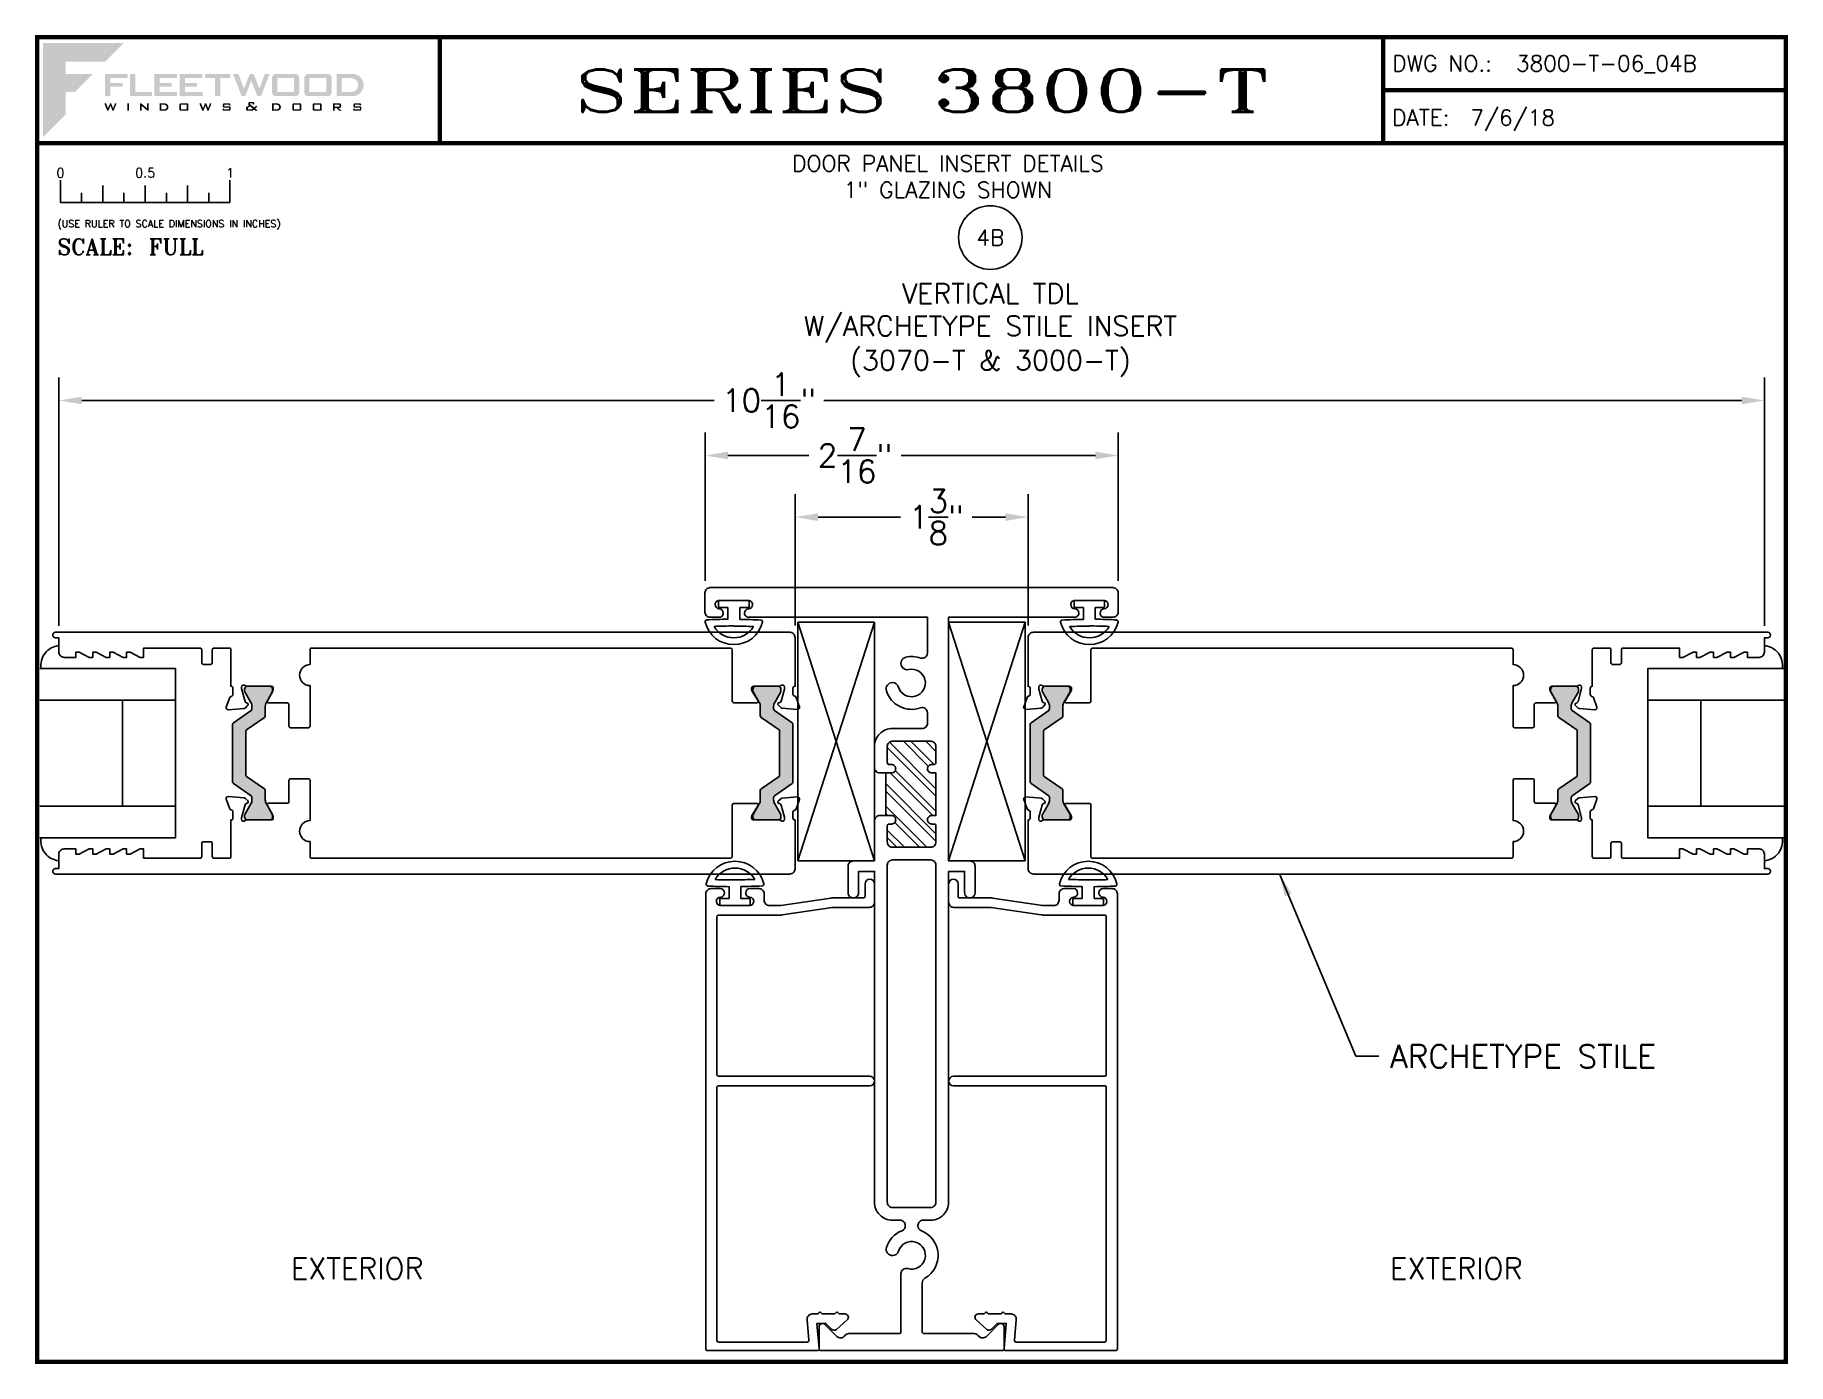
# Paper-space layout 'DETAIL 4B' of a CAD drawing. Extents: x 0.1 to 10.5, y 0.1 to 7.9.
# The model-space entities are those that its viewports show. They can reach past a viewport. Long polylines and large blocks are cut down to what shows.
import ezdxf
from ezdxf.enums import TextEntityAlignment as Align

# ---------------------------------------------------------------- set-up
doc = ezdxf.new("R2010")
doc.units = 0
doc.header["$MEASUREMENT"] = 0
doc.layers.get('0').update_dxf_attribs({"linetype": 'CONTINUOUS'})
doc.layers.get('Defpoints').update_dxf_attribs({"linetype": 'CONTINUOUS'})
for name, color, linetype in [('Ballons', 7, 'CONTINUOUS'), ('DIM', 7, 'CONTINUOUS'), ('FRAME', 1, 'CONTINUOUS'), ('GEOMETRY', 1, 'CONTINUOUS'), ('GLASS', 7, 'CONTINUOUS'), ('I-STRUT', 7, 'CONTINUOUS'), ('TEXT', 7, 'CONTINUOUS'), ('VENT', 5, 'CONTINUOUS')]:
    doc.layers.add(name, color=color, linetype=linetype)
doc.layers.add('VP', color=40, linetype='CONTINUOUS', plot=False)
doc.layers.get('VP').off()
doc.styles.add('ROMANS', font='romans')
doc.styles.add('ROMANT', font='romant')
doc.styles.add('SIMPLEX-094', font='simplex.shx', dxfattribs={"height": 0.094})
doc.styles.get("Standard").update_dxf_attribs({"font": 'simplex.shx'})
doc.dimstyles.new('FULL SCALE', dxfattribs={"dimscale": 0.75, "dimtxt": 0.18, "dimasz": 0.18, "dimexe": 0.18, "dimexo": 0.09375, "dimgap": 0.09375, "dimtad": 0, "dimtih": 1, "dimtoh": 1, "dimdec": 4, "dimzin": 0, "dimdsep": 46, "dimlunit": 4, "dimtxsty": 'Standard', "dimcen": 0.09, "dimadec": 0, "dimazin": 0, "dimtfac": 1, "dimtdec": 4, "dimtofl": 0, "dimtmove": 0, "dimatfit": 3, "dimfxl": 0, "dimtolj": 1, "dimtzin": 0, "dimarcsym": 0})

# ---------------------------------------------------------------- blocks, each defined once
blk = doc.blocks.new('sectball')
blk.add_circle((0, 0), 0.125)
blk.add_attdef('NO', text='', height=0.062).set_placement((0, 0), align=Align.MIDDLE_CENTER)
for tag, p in [('LINE1', (0, -0.2588)), ('LINE2', (0, -0.3864)), ('LINE3', (0, -0.5214))]:
    blk.add_attdef(tag, text='', height=0.078).set_placement(p, align=Align.CENTER)
blk = doc.blocks.new('*D58')
at = {"layer": 'Defpoints', "color": 0}
for p in [(4.627, 5.076), (4.627, 4.366), (6.002, 4.366)]:
    blk.add_point(p, dxfattribs=at)
at = {"layer": 'DIM', "color": 0, "lineweight": -2}
for p, q in [((4.627, 4.436), (4.627, 5.211)), ((6.002, 4.436), (6.002, 5.211)), ((4.762, 5.076), (5.248, 5.076)), ((5.867, 5.076), (5.672, 5.076))]:
    blk.add_line(p, q, dxfattribs=at)
at = {"layer": 'DIM', "color": 0}
for points in [[(4.762, 5.098), (4.762, 5.053), (4.627, 5.076)], [(5.867, 5.098), (5.867, 5.053), (6.002, 5.076)]]:
    blk.add_solid(points, dxfattribs=at)
at = {"layer": 'DIM', "color": 0, "insert": (5.46, 5.076), "char_height": 0.135, "attachment_point": 5}
blk.add_mtext('\\A1;1{\\H1.000000x;\\S3/8;}"', dxfattribs=at)
blk = doc.blocks.new('*D59')
at = {"layer": 'Defpoints', "color": 0}
for p in [(4.096, 5.439), (4.096, 4.628), (6.533, 4.628)]:
    blk.add_point(p, dxfattribs=at)
at = {"layer": 'DIM', "color": 0, "lineweight": -2}
for p, q in [((4.096, 4.699), (4.096, 5.574)), ((6.533, 4.699), (6.533, 5.574)), ((4.231, 5.439), (4.707, 5.439)), ((6.398, 5.439), (5.252, 5.439))]:
    blk.add_line(p, q, dxfattribs=at)
at = {"layer": 'DIM', "color": 0}
for points in [[(4.231, 5.462), (4.231, 5.417), (4.096, 5.439)], [(6.398, 5.462), (6.398, 5.417), (6.533, 5.439)]]:
    blk.add_solid(points, dxfattribs=at)
at = {"layer": 'DIM', "color": 0, "insert": (4.98, 5.439), "char_height": 0.135, "attachment_point": 5}
blk.add_mtext('\\A1;2{\\H1.000000x;\\S7/16;}"', dxfattribs=at)
blk = doc.blocks.new('*D60')
at = {"layer": 'Defpoints', "color": 0}
for p in [(0.285, 5.764), (0.285, 4.365), (10.344, 4.365)]:
    blk.add_point(p, dxfattribs=at)
at = {"layer": 'DIM', "color": 0, "lineweight": -2}
for p, q in [((0.285, 4.435), (0.285, 5.899)), ((10.344, 4.435), (10.344, 5.899)), ((0.42, 5.764), (4.149, 5.764)), ((10.209, 5.764), (4.797, 5.764))]:
    blk.add_line(p, q, dxfattribs=at)
at = {"layer": 'DIM', "color": 0}
for points in [[(0.42, 5.786), (0.42, 5.741), (0.285, 5.764)], [(10.209, 5.786), (10.209, 5.741), (10.344, 5.764)]]:
    blk.add_solid(points, dxfattribs=at)
at = {"layer": 'DIM', "color": 0, "insert": (4.473, 5.764), "char_height": 0.135, "attachment_point": 5}
blk.add_mtext('\\A1;10{\\H1.000000x;\\S1/16;}"', dxfattribs=at)
blk = doc.blocks.new('Fleetwood_Logo_6-10-15')
h = blk.add_hatch(color=154)
h.dxf.hatch_style = 1
h.paths.add_polyline_path([(0.2526, -0.0017), (0.0019, -0.0017), (0.0019, -0.2942), (0.0725, -0.2236), (0.0725, -0.1535), (0.1007, -0.1535), (0.1567, -0.0976), (0.0725, -0.0976), (0.0725, -0.0596), (0.1946, -0.0596)])
h = blk.add_hatch(color=251)
h.dxf.hatch_style = 1
h.paths.add_polyline_path([(0.2487, -0.1256), (0.2112, -0.1256), (0.2112, -0.1102), (0.2647, -0.1102), (0.2647, -0.0976), (0.1946, -0.0976), (0.1946, -0.1667), (0.2112, -0.1667), (0.2112, -0.1377), (0.2487, -0.1377)])
h = blk.add_hatch(color=251)
h.dxf.hatch_style = 1
h.paths.add_polyline_path([(0.2886, -0.0976), (0.272, -0.0976), (0.272, -0.1667), (0.3401, -0.1667), (0.3401, -0.1535), (0.2886, -0.1535)])
h = blk.add_hatch(color=251)
h.dxf.hatch_style = 1
h.paths.add_polyline_path([(0.4175, -0.0976), (0.3474, -0.0976), (0.3474, -0.1667), (0.4185, -0.1667), (0.4185, -0.1534), (0.364, -0.1534), (0.364, -0.1377), (0.4015, -0.1377), (0.4015, -0.1256), (0.364, -0.1256), (0.364, -0.1102), (0.4175, -0.1102)])
h = blk.add_hatch(color=251)
h.dxf.hatch_style = 1
h.paths.add_polyline_path([(0.4965, -0.0976), (0.4264, -0.0976), (0.4264, -0.1667), (0.4975, -0.1667), (0.4975, -0.1534), (0.443, -0.1534), (0.443, -0.1377), (0.4804, -0.1377), (0.4804, -0.1256), (0.443, -0.1256), (0.443, -0.1102), (0.4965, -0.1102)])
h = blk.add_hatch(color=251)
h.dxf.hatch_style = 1
h.paths.add_polyline_path([(0.5842, -0.0976), (0.5054, -0.0976), (0.5054, -0.1102), (0.5365, -0.1102), (0.5365, -0.1667), (0.5531, -0.1667), (0.5531, -0.1102), (0.5842, -0.1102)])
h = blk.add_hatch(color=251)
h.dxf.hatch_style = 1
h.paths.add_polyline_path([(0.6089, -0.0976), (0.5921, -0.0976), (0.6188, -0.1667), (0.63, -0.1667), (0.6489, -0.1192), (0.6679, -0.1667), (0.6789, -0.1667), (0.7056, -0.0976), (0.6908, -0.0976), (0.6742, -0.1433), (0.6558, -0.0976), (0.6446, -0.0976), (0.6261, -0.1433)])
h = blk.add_hatch(color=251)
h.dxf.hatch_style = 1
h.paths.add_polyline_path([(0.7853, -0.0976), (0.726, -0.0976, 0.414214), (0.7133, -0.1102), (0.7133, -0.154, 0.414214), (0.726, -0.1667), (0.7853, -0.1667, 0.414214), (0.798, -0.154), (0.798, -0.1102, 0.414214)])
h.paths.add_polyline_path([(0.7819, -0.1102), (0.7819, -0.154), (0.7294, -0.154), (0.7294, -0.1102)], flags=16)
h = blk.add_hatch(color=251)
h.dxf.hatch_style = 1
h.paths.add_polyline_path([(0.8856, -0.0976), (0.8262, -0.0976, 0.414214), (0.8136, -0.1102), (0.8136, -0.154, 0.414214), (0.8262, -0.1667), (0.8856, -0.1667, 0.414214), (0.8982, -0.154), (0.8982, -0.1102, 0.414214)])
h.paths.add_polyline_path([(0.8822, -0.1102), (0.8822, -0.154), (0.8296, -0.154), (0.8296, -0.1102)], flags=16)
h = blk.add_hatch(color=251)
h.dxf.hatch_style = 1
h.paths.add_polyline_path([(0.9632, -0.0976), (0.914, -0.0976), (0.914, -0.1667), (0.9632, -0.1667, 1)])
h.paths.add_polyline_path([(0.9301, -0.1102), (0.9593, -0.1102, -1), (0.9593, -0.154), (0.9301, -0.154)], flags=16)
h = blk.add_hatch(color=7)
h.dxf.hatch_style = 1
h.paths.add_polyline_path([(0.2301, -0.1891), (0.2251, -0.1891), (0.2196, -0.2043), (0.2134, -0.1891), (0.2097, -0.1891), (0.2035, -0.2043), (0.1978, -0.1891), (0.1922, -0.1891), (0.2011, -0.2121), (0.2048, -0.2121), (0.2112, -0.1963), (0.2175, -0.2121), (0.2212, -0.2121)])
h = blk.add_hatch(color=7)
h.dxf.hatch_style = 1
h.paths.add_polyline_path([(0.2691, -0.1891), (0.2637, -0.1891), (0.2637, -0.2118), (0.2637, -0.2121), (0.2691, -0.2121)])
h = blk.add_hatch(color=7)
h.dxf.hatch_style = 1
h.paths.add_polyline_path([(0.3077, -0.1964), (0.3259, -0.2121), (0.3298, -0.2121), (0.3298, -0.1891), (0.325, -0.1891), (0.325, -0.2047), (0.3067, -0.1891), (0.3029, -0.1891), (0.3029, -0.2121), (0.3077, -0.2121)])
h = blk.add_hatch(color=7)
h.dxf.hatch_style = 1
h.paths.add_polyline_path([(0.3801, -0.1891), (0.3637, -0.1891), (0.3637, -0.2121), (0.3801, -0.2121, 1)])
h.paths.add_polyline_path([(0.3691, -0.2079), (0.3691, -0.1933), (0.3788, -0.1933, -1), (0.3788, -0.2079)], flags=16)
h = blk.add_hatch(color=7)
h.dxf.hatch_style = 1
h.paths.add_polyline_path([(0.4537, -0.2079), (0.4537, -0.1933, 0.414214), (0.4495, -0.1891), (0.4297, -0.1891, 0.414214), (0.4255, -0.1933), (0.4255, -0.2079, 0.414214), (0.4297, -0.2121), (0.4495, -0.2121, 0.414214)])
h.paths.add_polyline_path([(0.4308, -0.2079), (0.4308, -0.1933), (0.4484, -0.1933), (0.4484, -0.2079)], flags=16)
h = blk.add_hatch(color=7)
h.dxf.hatch_style = 1
h.paths.add_polyline_path([(0.5253, -0.1891), (0.5203, -0.1891), (0.5148, -0.2043), (0.5087, -0.1891), (0.5049, -0.1891), (0.4988, -0.2043), (0.493, -0.1891), (0.4874, -0.1891), (0.4963, -0.2121), (0.5001, -0.2121), (0.5064, -0.1963), (0.5127, -0.2121), (0.5164, -0.2121)])
h = blk.add_hatch(color=7)
h.dxf.hatch_style = 1
h.paths.add_polyline_path([(0.5801, -0.1891), (0.5643, -0.1891, 0.414214), (0.56, -0.1933), (0.56, -0.1981, 0.414214), (0.5643, -0.2024), (0.58, -0.2024), (0.58, -0.2078), (0.5637, -0.2078), (0.5637, -0.2052), (0.5591, -0.2062), (0.5591, -0.2078, 0.414214), (0.5634, -0.2121), (0.5805, -0.2121, 0.414214), (0.5848, -0.2078), (0.5848, -0.2024, 0.414214), (0.5805, -0.1982), (0.5648, -0.1982), (0.5648, -0.193), (0.5798, -0.193), (0.5798, -0.1958), (0.5843, -0.1948), (0.5843, -0.1933, 0.414214)])
h = blk.add_hatch(color=7)
h.dxf.hatch_style = 1
h.paths.add_polyline_path([(0.645, -0.1913, -0.222262), (0.6447, -0.1906), (0.6447, -0.1892), (0.6535, -0.1892), (0.6535, -0.193), (0.6587, -0.1918), (0.6587, -0.189, 0.414214), (0.6544, -0.1847), (0.6437, -0.1847, 0.414214), (0.6394, -0.189), (0.6394, -0.1922, 0.222262), (0.6407, -0.1948), (0.6415, -0.1955), (0.6345, -0.1998, 0.260684), (0.6329, -0.2027), (0.6329, -0.2078, 0.414214), (0.6372, -0.2121), (0.6514, -0.2121, 0.17577), (0.6536, -0.2113), (0.657, -0.2085), (0.6614, -0.2121), (0.6699, -0.2121), (0.6613, -0.2049), (0.6676, -0.1997), (0.6637, -0.1964), (0.6574, -0.2017)])
h.paths.add_polyline_path([(0.6532, -0.2052), (0.6509, -0.2072, -0.17577), (0.6502, -0.2074), (0.6382, -0.2074), (0.6382, -0.2033, -0.260684), (0.6387, -0.2025), (0.6451, -0.1985)], flags=16)
h = blk.add_hatch(color=7)
h.dxf.hatch_style = 1
h.paths.add_polyline_path([(0.7294, -0.1891), (0.713, -0.1891), (0.713, -0.2121), (0.7294, -0.2121, 1)])
h.paths.add_polyline_path([(0.7184, -0.2079), (0.7184, -0.1933), (0.7281, -0.1933, -1), (0.7281, -0.2079)], flags=16)
h = blk.add_hatch(color=7)
h.dxf.hatch_style = 1
h.paths.add_polyline_path([(0.8045, -0.2079), (0.8045, -0.1933, 0.414214), (0.8003, -0.1891), (0.7805, -0.1891, 0.414214), (0.7763, -0.1933), (0.7763, -0.2079, 0.414214), (0.7805, -0.2121), (0.8003, -0.2121, 0.414214)])
h.paths.add_polyline_path([(0.7816, -0.2079), (0.7816, -0.1933), (0.7992, -0.1933), (0.7992, -0.2079)], flags=16)
h = blk.add_hatch(color=7)
h.dxf.hatch_style = 1
h.paths.add_polyline_path([(0.8678, -0.2079), (0.8678, -0.1933, 0.414214), (0.8636, -0.1891), (0.8438, -0.1891, 0.414214), (0.8396, -0.1933), (0.8396, -0.2079, 0.414214), (0.8438, -0.2121), (0.8636, -0.2121, 0.414214)])
h.paths.add_polyline_path([(0.8449, -0.2079), (0.8449, -0.1933), (0.8624, -0.1933), (0.8624, -0.2079)], flags=16)
h = blk.add_hatch(color=7)
h.dxf.hatch_style = 1
h.paths.add_polyline_path([(0.9277, -0.1993), (0.9277, -0.1933, 0.414214), (0.9235, -0.1891), (0.9028, -0.1891), (0.9028, -0.2121), (0.9082, -0.2121), (0.9082, -0.2035), (0.9131, -0.2035), (0.9224, -0.2121), (0.9303, -0.2121), (0.9197, -0.2035), (0.9235, -0.2035, 0.414214)])
h.paths.add_polyline_path([(0.9082, -0.1993), (0.9082, -0.1933), (0.9214, -0.1933, -0.414214), (0.9224, -0.1943), (0.9224, -0.1983, -0.414214), (0.9214, -0.1993)], flags=16)
h = blk.add_hatch(color=7)
h.dxf.hatch_style = 1
h.paths.add_polyline_path([(0.9867, -0.1982), (0.971, -0.1982), (0.971, -0.193), (0.9859, -0.193), (0.9859, -0.1958), (0.9905, -0.1948), (0.9905, -0.1933, 0.414214), (0.9863, -0.1891), (0.9705, -0.1891, 0.414214), (0.9662, -0.1933), (0.9662, -0.1981, 0.414214), (0.9705, -0.2024), (0.9862, -0.2024), (0.9862, -0.2078), (0.9699, -0.2078), (0.9699, -0.2052), (0.9653, -0.2062), (0.9653, -0.2078, 0.414214), (0.9696, -0.2121), (0.9867, -0.2121, 0.414214), (0.991, -0.2078), (0.991, -0.2024, 0.414214)])
blk = doc.blocks.new('A-SIZE_L')
for p, q in [((8.095, 7.907), (8.095, 7.282)), ((8.095, 7.594), (10.47, 7.594)), ((0.157, 7.282), (10.47, 7.282))]:
    blk.add_line(p, q)
at = {"const_width": 0.025}
for points in [[(0.157, 7.907), (10.47, 7.907), (10.47, 0.093), (0.157, 0.093), (0.157, 7.907)], [(2.532, 7.907), (2.532, 7.282)], [(8.095, 7.907), (8.095, 7.282)], [(8.095, 7.594), (10.47, 7.594)], [(0.157, 7.282), (10.47, 7.282)]]:
    blk.add_lwpolyline(points, dxfattribs=at)
at = {"xscale": 1.898091133004928, "yscale": 1.898091133004928, "zscale": 1.898091133004928}
blk.add_blockref('Fleetwood_Logo_6-10-15', (0.188, 7.875), dxfattribs=at)
for s, style, p in [('DWG NO.:', 'SIMPLEX-094', (8.149, 7.705)), ('DATE:', 'SIMPLEX-094', (8.148, 7.385)), ('SCALE:', 'ROMANT', (0.276, 6.623))]:
    blk.add_text(s, height=0.094, dxfattribs=dict(style=style)).set_placement(p)
for tag, p, style in [('DWG_NO', (8.878, 7.705), 'SIMPLEX-094'), ('DATE', (8.609, 7.385), 'SIMPLEX-094'), ('SCALE', (0.814, 6.623), 'ROMANT')]:
    blk.add_attdef(tag, p, '', height=0.094, dxfattribs=dict(style=style))
for tag, height, style, width, p, p2 in [('DWG_NO', 0.094, 'SIMPLEX-094', 2.60233, (8.876, 7.704), (10.367, 7.704)), ('PRODUCT', 0.25, 'ROMANT', 2.260212, (3.282, 7.465), (7.345, 7.465))]:
    blk.add_attdef(tag, text='', height=height, dxfattribs=dict(style=style, width=width)).set_placement(p, p2, align=Align.FIT)
blk = doc.blocks.new('Full')
for p, q in [((0.137, -0.219), (0.137, -0.35)), ((0.262, -0.294), (0.262, -0.35)), ((0.387, -0.249), (0.387, -0.35)), ((0.512, -0.294), (0.512, -0.35)), ((0.637, -0.249), (0.637, -0.35)), ((0.762, -0.294), (0.762, -0.35)), ((0.887, -0.249), (0.887, -0.35)), ((1.012, -0.294), (1.012, -0.35)), ((1.137, -0.219), (1.137, -0.35)), ((0.137, -0.35), (1.137, -0.35))]:
    blk.add_line(p, q)
for s, p in [('0', (0.137, -0.219)), ('0.5', (0.637, -0.219)), ('1', (1.137, -0.219))]:
    blk.add_text(s, height=0.055).set_placement(p, align=Align.BOTTOM_CENTER)
at = {"style": 'ROMANS'}
blk.add_text('(USE RULER TO SCALE DIMENSIONS IN INCHES)', height=0.04115, dxfattribs=at).set_placement((0.12, -0.495))
blk = doc.blocks.new('25031')
at = {"layer": 'GEOMETRY', "color": 5}
for p, q in [((-0.035, 0.112), (-0.035, 0.042)), ((0.035, 0.042), (0.035, 0.112)), ((-0.035, 0.042), (-0.09, 0.042)), ((-0.09, 0.042), (-0.09, 0)), ((-0.09, 0), (0.09, 0)), ((0.09, 0.042), (0.035, 0.042)), ((0.09, 0), (0.09, 0.042))]:
    blk.add_line(p, q, dxfattribs=at)
for centre, radius, start, end in [((0, 0.086), 0.175, 14.1622, 165.8685), ((0, 0.086), 0.135, 30.4808, 149.5259), ((-0.16, 0.126), 0.01, 165.8685, 267.1063), ((0, 3.29), 3.179, 267.1063, 269.3654), ((0, 3.29), 3.139, 267.8759, 269.9963), ((0.005, 3.056), 2.904, 269.9005, 272.1922), ((0.005, 3.056), 2.944, 270.5829, 273.0223), ((0.16, 0.126), 0.01, 273.0223, 14.1622)]:
    blk.add_arc(centre, radius, start, end, dxfattribs=at)
blk = doc.blocks.new('3776-Archetype_Lock_Stile')
at = {"layer": 'I-STRUT'}
h = blk.add_hatch(color=256, dxfattribs=at)
h.dxf.hatch_style = 1
h.paths.add_polyline_path([(0.079, 0.131, -0.244698), (0.082, 0.137), (0.188, 0.211, 0.244698), (0.193, 0.221), (0.193, 0.276, -0.131652), (0.199, 0.299), (0.235, 0.362, 0.131652), (0.236, 0.366), (0.236, 0.378, 0.414214), (0.22, 0.394), (0.087, 0.394, 0.414837), (0.071, 0.378), (0.071, 0.366, 0.131652), (0.072, 0.362), (0.108, 0.299, -0.131652), (0.114, 0.276), (0.114, 0.262, -0.244698), (0.109, 0.252), (0.005, 0.179, 0.244698), (0, 0.17), (0, -0.17, 0.244698), (0.005, -0.179), (0.109, -0.252, -0.103471), (0.112, -0.256, -0.13774), (0.114, -0.262), (0.114, -0.276, -0.131652), (0.108, -0.299), (0.072, -0.362, 0.131652), (0.071, -0.366), (0.071, -0.378, 0.414214), (0.087, -0.394), (0.22, -0.394, 0.414817), (0.236, -0.378), (0.236, -0.366, 0.131652), (0.235, -0.362), (0.199, -0.299, -0.131652), (0.193, -0.276), (0.193, -0.221, 0.244698), (0.188, -0.211), (0.082, -0.137, -0.244698), (0.079, -0.131)])
h = blk.add_hatch(color=256, dxfattribs=at)
h.dxf.hatch_style = 1
h.paths.add_polyline_path([(3.305, 0.17, 0.244698), (3.3, 0.179), (3.196, 0.252, -0.244698), (3.191, 0.262), (3.191, 0.276, -0.131652), (3.197, 0.299), (3.233, 0.362, 0.131652), (3.234, 0.366), (3.234, 0.378, 0.414214), (3.218, 0.394), (3.085, 0.394, 0.414833), (3.069, 0.378), (3.069, 0.366, 0.143191), (3.07, 0.361), (3.07, 0.361), (3.106, 0.299, -0.131652), (3.112, 0.276), (3.112, 0.221, 0.244698), (3.117, 0.211), (3.223, 0.137, -0.244698), (3.226, 0.131), (3.226, -0.131, -0.244698), (3.223, -0.137), (3.117, -0.211, 0.244698), (3.112, -0.221), (3.112, -0.276, -0.131652), (3.106, -0.299), (3.07, -0.361), (3.07, -0.362, 0.113585), (3.069, -0.366), (3.069, -0.378, 0.414214), (3.085, -0.394), (3.218, -0.394, 0.414849), (3.234, -0.378), (3.234, -0.366, 0.131652), (3.233, -0.362), (3.197, -0.299, -0.131652), (3.191, -0.276), (3.191, -0.262, -0.13774), (3.193, -0.256, -0.103471), (3.196, -0.252), (3.3, -0.179, 0.244698), (3.305, -0.17)])
for points in [[(3.358, 0.62), (3.415, 0.62), (3.325, 0.62, 0.414214), (3.315, 0.61), (3.315, 0.394, 0.414214), (3.303, 0.382), (3.303, 0.347, 0.359508), (3.313, 0.335, -0.263725), (3.322, 0.328), (3.342, 0.272, -0.548619), (3.33, 0.256), (3.237, 0.264, -0.176327), (3.229, 0.268), (3.215, 0.282, -0.57735), (3.219, 0.295), (3.223, 0.297, 0.267949), (3.231, 0.305), (3.252, 0.381, 0.065543), (3.252, 0.384), (3.252, 0.39, 0.6885), (3.231, 0.398, -0.213422), (3.223, 0.394), (3.077, 0.394, 0.414214), (3.065, 0.382), (3.065, 0.373, 0.137872), (3.067, 0.367), (3.1, 0.308, -0.585524), (3.093, 0.296), (2.983, 0.296, 0.414214), (2.973, 0.286), (2.973, 0.16, -0.414214), (2.963, 0.15), (2.858, 0.15, -0.414214), (2.848, 0.16), (2.848, 0.398, 1), (2.848, 0.522), (2.848, 0.61, 0.414214), (2.838, 0.62), (0.368, 0.62, 0.406968), (0.358, 0.61), (0.358, 0.307, -0.414214), (0.348, 0.297), (0.213, 0.297, -0.585524), (0.206, 0.309), (0.242, 0.368, 0.137872), (0.244, 0.374), (0.244, 0.382, 0.414214), (0.232, 0.394), (0.08, 0.394, -0.213422), (0.071, 0.398, 0.6885), (0.051, 0.39), (0.051, 0.381, 0.065543), (0.051, 0.378), (0.07, 0.306, 0.267949), (0.079, 0.298), (0.083, 0.297, -0.57735), (0.087, 0.284), (0.072, 0.27, -0.176327), (0.065, 0.266), (-0.026, 0.258, -0.548619), (-0.038, 0.274), (-0.038, 0.274), (-0.018, 0.329, -0.263725), (-0.01, 0.336, 0.359508), (0, 0.348), (0, 0.382, 0.414214), (-0.012, 0.394), (-0.012, 0.682, -0.414214), (0.019, 0.713), (4.35, 0.713, -1), (4.35, 0.681), (4.33, 0.681), (4.33, 0.596, -0.414214), (4.299, 0.565), (4.23, 0.565), (4.23, 0.595), (4.21, 0.595), (4.15, 0.565), (4.13, 0.565), (4.13, 0.595), (4.11, 0.595), (4.05, 0.565), (4.03, 0.565), (4.03, 0.595), (4.01, 0.595), (3.95, 0.565), (3.93, 0.565), (3.93, 0.595), (3.91, 0.595), (3.85, 0.565), (3.83, 0.565), (3.83, 0.62), (3.497, 0.62, 0.414214), (3.487, 0.61), (3.487, 0.533, -0.414214), (3.477, 0.523), (3.435, 0.523, -0.414214), (3.425, 0.533), (3.425, 0.61, 0.414214), (3.415, 0.62)], [(3.358, -0.62), (3.415, -0.62), (3.325, -0.62, -0.414214), (3.315, -0.61), (3.315, -0.394, -0.414214), (3.303, -0.382), (3.303, -0.347, -0.359508), (3.313, -0.335, 0.263725), (3.322, -0.328), (3.342, -0.272, 0.548619), (3.33, -0.256), (3.237, -0.264, 0.176327), (3.229, -0.268), (3.215, -0.282, 0.57735), (3.219, -0.295), (3.223, -0.297, -0.267949), (3.231, -0.305), (3.252, -0.381, -0.065543), (3.252, -0.384), (3.252, -0.39, -0.6885), (3.231, -0.398, 0.213422), (3.223, -0.394), (3.077, -0.394, -0.414214), (3.065, -0.382), (3.065, -0.373, -0.137872), (3.067, -0.367), (3.1, -0.308, 0.585524), (3.093, -0.296), (2.983, -0.296, -0.414214), (2.973, -0.286), (2.973, -0.161, 0.414214), (2.963, -0.151), (2.858, -0.151, 0.414214), (2.848, -0.161), (2.848, -0.398, -1), (2.848, -0.522), (2.848, -0.61, -0.414214), (2.838, -0.62), (0.368, -0.62, -0.406968), (0.358, -0.61), (0.358, -0.307, 0.414214), (0.348, -0.297), (0.213, -0.297, 0.585524), (0.206, -0.309), (0.242, -0.368, -0.137872), (0.244, -0.374), (0.244, -0.382, -0.414214), (0.232, -0.394), (0.08, -0.394, 0.213422), (0.071, -0.398, -0.6885), (0.051, -0.39), (0.051, -0.381, -0.065543), (0.051, -0.378), (0.07, -0.306, -0.267949), (0.079, -0.298), (0.083, -0.297, 0.57735), (0.087, -0.284), (0.072, -0.27, 0.176327), (0.065, -0.266), (-0.026, -0.258, 0.548619), (-0.038, -0.274), (-0.038, -0.274), (-0.018, -0.329, 0.263725), (-0.01, -0.336, -0.359508), (0, -0.348), (0, -0.382, -0.414214), (-0.012, -0.394), (-0.012, -0.682, 0.414214), (0.019, -0.713), (4.35, -0.713, 1), (4.35, -0.681), (4.33, -0.681), (4.33, -0.596, 0.414214), (4.299, -0.565), (4.23, -0.565), (4.23, -0.595), (4.21, -0.595), (4.15, -0.565), (4.13, -0.565), (4.13, -0.595), (4.11, -0.595), (4.05, -0.565), (4.03, -0.565), (4.03, -0.595), (4.01, -0.595), (3.95, -0.565), (3.93, -0.565), (3.93, -0.595), (3.91, -0.595), (3.85, -0.565), (3.83, -0.565), (3.83, -0.62), (3.497, -0.62, -0.414214), (3.487, -0.61), (3.487, -0.533, 0.414214), (3.477, -0.523), (3.435, -0.523, 0.414214), (3.425, -0.533), (3.425, -0.61, -0.414214), (3.415, -0.62)]]:
    blk.add_lwpolyline(points, format="xyb")
for points in [[(0.079, 0.131), (0.079, -0.131, 0.244698), (0.082, -0.137), (0.188, -0.211, -0.244698), (0.193, -0.221), (0.193, -0.276, 0.131652), (0.199, -0.299), (0.235, -0.362, -0.131652), (0.236, -0.366), (0.236, -0.378, -0.414214), (0.22, -0.394), (0.087, -0.394, -0.414214), (0.071, -0.378), (0.071, -0.366, -0.131652), (0.072, -0.362), (0.108, -0.299, 0.131652), (0.114, -0.276), (0.114, -0.262, 0.13774), (0.112, -0.256, 0.103471), (0.109, -0.252), (0.005, -0.179, -0.244698), (0, -0.17), (0, 0.17, -0.244698), (0.005, 0.179), (0.109, 0.252, 0.244698), (0.114, 0.262), (0.114, 0.276, 0.131652), (0.108, 0.299), (0.072, 0.362, -0.131652), (0.071, 0.366), (0.071, 0.378, -0.414214), (0.087, 0.394), (0.22, 0.394, -0.414214), (0.236, 0.378), (0.236, 0.366, -0.131652), (0.235, 0.362), (0.199, 0.299, 0.131652), (0.193, 0.276), (0.193, 0.221, -0.244698), (0.188, 0.211), (0.082, 0.137, 0.244698)], [(3.226, 0.131), (3.226, -0.131, -0.244698), (3.223, -0.137), (3.117, -0.211, 0.244698), (3.112, -0.221), (3.112, -0.276, -0.131652), (3.106, -0.299), (3.07, -0.362, 0.131652), (3.069, -0.366), (3.069, -0.378, 0.414214), (3.085, -0.394), (3.218, -0.394, 0.414214), (3.234, -0.378), (3.234, -0.366, 0.131652), (3.233, -0.362), (3.197, -0.299, -0.131652), (3.191, -0.276), (3.191, -0.262, -0.13774), (3.193, -0.256, -0.103471), (3.196, -0.252), (3.3, -0.179, 0.244698), (3.305, -0.17), (3.305, 0.17, 0.244698), (3.3, 0.179), (3.196, 0.252, -0.244698), (3.191, 0.262), (3.191, 0.276, -0.131652), (3.197, 0.299), (3.233, 0.362, 0.131652), (3.234, 0.366), (3.234, 0.378, 0.414214), (3.218, 0.394), (3.085, 0.394, 0.414214), (3.069, 0.378), (3.069, 0.366, 0.131652), (3.07, 0.362), (3.106, 0.299, -0.131652), (3.112, 0.276), (3.112, 0.221, 0.244698), (3.117, 0.211), (3.223, 0.137, -0.244698)]]:
    blk.add_lwpolyline(points, format="xyb", close=True, dxfattribs=at)

msp = doc.modelspace()

# ---------------------------------------------------------------- hatches: boundary and pattern name
h = msp.add_hatch()
h.set_pattern_fill('ANSI32', color=256, scale=0.25, angle=90, style=0)
h.set_pattern_definition([(135, (-20.24713, -13.25056), (-0.06629126, -0.06629126), []), (135, (-20.24713, -13.20637), (-0.06629126, -0.06629126), [])])
h.paths.add_polyline_path([(-1.494, -4.805), (-1.494, -4.554), (-1.519, -4.554, -1), (-1.519, -4.504), (-1.504, -4.504, 0.414214), (-1.494, -4.494), (-1.494, -4.398, 0.414214), (-1.525, -4.367), (-1.75, -4.367, 0.414214), (-1.781, -4.398), (-1.781, -4.494, 0.414214), (-1.771, -4.504), (-1.756, -4.504, -1), (-1.756, -4.554), (-1.79, -4.554), (-1.79, -4.805), (-1.756, -4.805, -1), (-1.756, -4.855), (-1.771, -4.855, 0.414214), (-1.781, -4.865), (-1.781, -4.961, 0.414214), (-1.75, -4.992), (-1.525, -4.992, 0.414214), (-1.494, -4.961), (-1.494, -4.865, 0.414214), (-1.504, -4.855), (-1.519, -4.855, -1), (-1.519, -4.805)])

# ---------------------------------------------------------------- linework, layer by layer
at = {"color": 7}
for p, q in [((-7.241, -4.125), (-5.979, -4.125)), ((-6.292, -4.125), (-6.292, -4.437)), ((3.921, -4.125), (2.705, -4.125)), ((3.017, -4.125), (3.017, -4.437)), ((-6.292, -4.75), (-6.292, -4.437)), ((3.017, -4.75), (3.017, -4.437)), ((-7.241, -4.75), (-5.979, -4.75)), ((3.921, -4.75), (2.705, -4.75))]:
    msp.add_line(p, q, dxfattribs=at)
for points in [[(-7.241, -3.937), (-5.979, -3.937), (-5.979, -4.437), (-5.979, -4.937), (-7.241, -4.937)], [(3.921, -3.937), (2.705, -3.937), (2.705, -4.437), (2.705, -4.937), (3.921, -4.937)]]:
    msp.add_lwpolyline(points, dxfattribs=at)
for centre, start, end in [((-6.657, -3.919), 94.6227, 189.241), ((3.383, -3.919), 350.759, 85.3773), ((-6.657, -4.956), 170.759, 265.3773), ((3.383, -4.956), 274.6227, 9.241)]:
    msp.add_arc(centre, 0.116, start, end)
at = {"layer": 'FRAME'}
for points in [[(-0.45, -3.636, 0.414214), (-0.419, -3.605), (-0.419, -3.492, 0.414214), (-0.45, -3.461), (-1.637, -3.461), (-2.825, -3.461, 0.414214), (-2.856, -3.492), (-2.856, -3.605, 0.414214), (-2.825, -3.636), (-2.773, -3.636, 0.414214), (-2.748, -3.611, 0.399638), (-2.772, -3.586, -0.399638), (-2.796, -3.561), (-2.796, -3.561, -0.414214), (-2.771, -3.536), (-2.601, -3.536, -0.414214), (-2.576, -3.561), (-2.576, -3.561, -0.399638), (-2.599, -3.586, 0.399638), (-2.623, -3.611, 0.414214), (-2.598, -3.636), (-2.547, -3.636), (-1.544, -3.636), (-1.544, -3.847, -0.517938), (-1.585, -3.876, 0.142368), (-1.672, -3.871, 0.510157), (-1.695, -3.926), (-1.695, -3.927, 0.323599), (-1.655, -3.944, -2.284894), (-1.715, -4.047, 0.323599), (-1.749, -4.021), (-1.75, -4.021, 0.510157), (-1.786, -4.069, 0.42659), (-1.585, -4.17, -0.517938), (-1.544, -4.199), (-1.544, -4.261, -0.414214), (-1.575, -4.292), (-1.75, -4.292, 0.414214), (-1.856, -4.398), (-1.856, -4.523, 0.414214), (-1.825, -4.554), (-1.756, -4.554, 0.414214), (-1.731, -4.529, 0.414214), (-1.756, -4.504), (-1.771, -4.504, -0.414214), (-1.781, -4.494), (-1.781, -4.398, -0.414214), (-1.75, -4.367), (-1.525, -4.367, -0.414214), (-1.494, -4.398), (-1.494, -4.494, -0.414214), (-1.504, -4.504), (-1.519, -4.504, 0.414214), (-1.544, -4.529, 0.414214), (-1.519, -4.554), (-1.504, -4.554), (-1.494, -4.554), (-1.494, -4.805), (-1.504, -4.805), (-1.519, -4.805, 0.414214), (-1.544, -4.83, 0.414214), (-1.519, -4.855), (-1.504, -4.855, -0.414214), (-1.494, -4.865), (-1.494, -4.961, -0.414214), (-1.525, -4.992), (-1.75, -4.992, -0.414214), (-1.781, -4.961), (-1.781, -4.865, -0.414214), (-1.771, -4.855), (-1.756, -4.855, 0.414214), (-1.731, -4.83, 0.414214), (-1.756, -4.805), (-1.825, -4.805, 0.414214), (-1.856, -4.836), (-1.856, -5.063, -0.414214), (-1.866, -5.073), (-1.981, -5.073, 0.414214), (-2.012, -5.104), (-2.012, -5.26, 0.414214), (-1.981, -5.291, 0.414214), (-1.95, -5.26), (-1.95, -5.135), (-1.856, -5.135), (-1.856, -7.086, 0.414214), (-1.75, -7.192), (-1.706, -7.192, -0.414214), (-1.675, -7.223), (-1.675, -7.225, -0.308174), (-1.694, -7.254, 0.227368), (-1.786, -7.353, 0.502305), (-1.75, -7.401, 0.326072), (-1.715, -7.375, -2.386509), (-1.66, -7.477, 0.500407), (-1.7, -7.507), (-1.7, -7.851, -0.414214), (-1.71, -7.861), (-2.007, -7.861, 0.237131), (-2.032, -7.874, -0.457629), (-2.078, -7.877), (-2.149, -7.807, 0.668179), (-2.183, -7.821), (-2.183, -7.951, 0.414214), (-2.173, -7.961), (-1.637, -7.961), (-1.102, -7.961, 0.414214), (-1.092, -7.951), (-1.092, -7.821, 0.668179), (-1.126, -7.807), (-1.196, -7.877, -0.457629), (-1.243, -7.874, 0.237131), (-1.268, -7.861), (-1.565, -7.861, -0.414214), (-1.575, -7.851), (-1.575, -7.561, -0.267949), (-1.559, -7.534, 0.627979), (-1.58, -7.254, -0.308174), (-1.6, -7.225), (-1.6, -7.223, -0.414214), (-1.569, -7.192), (-1.525, -7.192, 0.414214), (-1.419, -7.086), (-1.419, -5.135), (-1.325, -5.135), (-1.325, -5.26, 0.414214), (-1.294, -5.291, 0.414214), (-1.263, -5.26), (-1.263, -5.104, 0.414214), (-1.294, -5.073), (-1.419, -5.073), (-1.419, -3.636), (-0.728, -3.636), (-0.676, -3.636, 0.414214), (-0.651, -3.611, 0.399638), (-0.675, -3.586, -0.399638), (-0.699, -3.561), (-0.699, -3.561, -0.414214), (-0.674, -3.536), (-0.504, -3.536, -0.414214), (-0.479, -3.561), (-0.479, -3.561, -0.399638), (-0.502, -3.586, 0.399638), (-0.526, -3.611), (-0.526, -3.611, 0.414214), (-0.501, -3.636)], [(-1.494, -7.086, -0.414214), (-1.525, -7.117), (-1.75, -7.117, -0.414214), (-1.781, -7.086), (-1.781, -5.098, -0.414214), (-1.75, -5.067), (-1.525, -5.067, -0.414214), (-1.494, -5.098)], [(-2.776, -7.911), (-2.253, -7.911, 0.440011), (-2.243, -7.9), (-2.254, -7.779, -0.440011), (-2.223, -7.745), (-2.194, -7.745, 0.267949), (-2.186, -7.74, -0.57735), (-2.168, -7.74, 0.267949), (-2.16, -7.745), (-2.094, -7.745, 0.267949), (-2.086, -7.74, -0.57735), (-2.068, -7.74, 0.267949), (-2.06, -7.745), (-2.031, -7.745, -0.691708), (-2.017, -7.78), (-2.081, -7.836, -0.395486), (-2.109, -7.835), (-2.143, -7.801), (-2.196, -7.801), (-2.183, -7.95, -0.440011), (-2.193, -7.961), (-2.841, -7.961, -0.414214), (-2.851, -7.951), (-2.851, -5.267, -0.414214), (-2.82, -5.236), (-2.766, -5.236, -0.975), (-2.765, -5.286, 0.975), (-2.764, -5.336), (-2.594, -5.336, 0.975), (-2.592, -5.286, -0.975), (-2.591, -5.236), (-2.538, -5.236, -0.414214), (-2.507, -5.267), (-2.507, -5.305, 0.414214), (-2.476, -5.336), (-2.413, -5.336, 0.035412), (-2.408, -5.336), (-2.114, -5.292, -0.035412), (-2.102, -5.291), (-1.922, -5.291, 0.414214), (-1.912, -5.281), (-1.912, -5.209, -1), (-1.856, -5.209), (-1.856, -5.316, -0.414214), (-1.887, -5.347), (-2.102, -5.347, 0.035412), (-2.106, -5.348), (-2.4, -5.391, -0.035412), (-2.413, -5.392), (-2.776, -5.392, 0.414214), (-2.786, -5.402), (-2.786, -6.333, 0.414214), (-2.776, -6.343), (-1.884, -6.343, -1), (-1.884, -6.399), (-2.776, -6.399, 0.414214), (-2.786, -6.409), (-2.786, -7.901, 0.414214)], [(-0.499, -7.911), (-1.021, -7.911, -0.440011), (-1.031, -7.9), (-1.02, -7.779, 0.440011), (-1.051, -7.745), (-1.08, -7.745, -0.267949), (-1.089, -7.74, 0.57735), (-1.106, -7.74, -0.267949), (-1.115, -7.745), (-1.18, -7.745, -0.267949), (-1.189, -7.74, 0.57735), (-1.206, -7.74, -0.267949), (-1.215, -7.745), (-1.244, -7.745, 0.691708), (-1.257, -7.78), (-1.193, -7.836, 0.395486), (-1.166, -7.835), (-1.132, -7.801), (-1.079, -7.801), (-1.092, -7.95, 0.440011), (-1.082, -7.961), (-0.434, -7.961, 0.414214), (-0.424, -7.951), (-0.424, -5.267, 0.414214), (-0.455, -5.236), (-0.508, -5.236, 0.975), (-0.509, -5.286, -0.975), (-0.511, -5.336), (-0.681, -5.336, -0.975), (-0.682, -5.286, 0.975), (-0.683, -5.236), (-0.737, -5.236, 0.414214), (-0.768, -5.267), (-0.768, -5.305, -0.414214), (-0.799, -5.336), (-0.862, -5.336, -0.035412), (-0.866, -5.336), (-1.16, -5.292, 0.035412), (-1.173, -5.291), (-1.353, -5.291, -0.414214), (-1.363, -5.281), (-1.363, -5.209, 1), (-1.419, -5.209), (-1.419, -5.316, 0.414214), (-1.388, -5.347), (-1.173, -5.347, -0.035412), (-1.168, -5.348), (-0.874, -5.391, 0.035412), (-0.862, -5.392), (-0.499, -5.392, -0.414214), (-0.489, -5.402), (-0.489, -6.333, -0.414214), (-0.499, -6.343), (-1.391, -6.343, 1), (-1.391, -6.399), (-0.499, -6.399, -0.414214), (-0.489, -6.409), (-0.489, -7.901, -0.414214)]]:
    msp.add_lwpolyline(points, format="xyb", close=True, dxfattribs=at)
at = {"layer": 'GLASS'}
for p, q in [((-1.856, -3.665), (-2.308, -5.073)), ((-1.856, -5.073), (-2.308, -3.665)), ((-1.856, -3.665), (-2.308, -3.665)), ((-1.856, -5.073), (-1.856, -3.665)), ((-1.419, -5.073), (-1.419, -3.665)), ((-1.419, -5.073), (-0.967, -3.665)), ((-1.419, -3.665), (-0.967, -5.073)), ((-1.419, -3.665), (-0.967, -3.665)), ((-2.308, -5.073), (-1.856, -5.073)), ((-0.967, -5.073), (-1.419, -5.073))]:
    msp.add_line(p, q, dxfattribs=at)
at = {"layer": 'TEXT'}
for p, q in [((-2.308, -3.665), (-2.308, -5.073)), ((-0.967, -3.665), (-0.967, -5.073)), ((-1.79, -4.554), (-1.79, -4.805))]:
    msp.add_line(p, q, dxfattribs=at)

# ---------------------------------------------------------------- block references
at = {"layer": 'TEXT', "xscale": -1, "rotation": 180}
msp.add_blockref('25031', (-2.686, -3.536), dxfattribs=at)
at = {"layer": 'TEXT', "rotation": 180}
msp.add_blockref('25031', (-0.589, -3.536), dxfattribs=at)
at = {"layer": 'TEXT'}
msp.add_blockref('25031', (-2.679, -5.336), dxfattribs=at)
at = {"layer": 'TEXT', "xscale": -1}
msp.add_blockref('25031', (-0.596, -5.336), dxfattribs=at)
at = {"layer": 'VENT', "xscale": -1}
msp.add_blockref('3776-Archetype_Lock_Stile', (-2.337, -4.437), dxfattribs=at)
at = {"layer": 'VENT'}
msp.add_blockref('3776-Archetype_Lock_Stile', (-0.938, -4.437), dxfattribs=at)

psp = doc.layouts.new('DETAIL 4B')

# ---------------------------------------------------------------- block references
at = {"layer": 'Ballons'}
ref = psp.add_blockref('A-SIZE_L', (0, 0), dxfattribs=at)
ref.add_attrib('DATE', '7/6/18', (8.609162, 7.384688), dxfattribs={"layer": '0', "height": 0.094, "style": 'SIMPLEX-094'})
ref.add_attrib('SCALE', 'FULL', (0.814418, 6.623137), dxfattribs={"layer": '0', "height": 0.094, "style": 'ROMANT'})
ref.add_attrib('PRODUCT', 'SERIES 3800-T', dxfattribs={"layer": '0', "height": 0.25, "style": 'ROMANT', "width": 1.324706}).set_placement((3.325751, 7.465268), (7.426032, 7.465268), align=Align.FIT)
ref.add_attrib('DWG_NO', '3800-T-06_04B', (8.878092, 7.704793), dxfattribs={"layer": '0', "height": 0.094, "style": 'SIMPLEX-094'})
psp.add_blockref('Full', (0.15675, 7.2815), dxfattribs=at)
at = {"layer": 'TEXT', "xscale": 1.5, "yscale": 1.5, "zscale": 1.5}
psp.add_blockref('sectball', (5.778001, 6.724481), dxfattribs=at).add_auto_attribs({'NO': '4B', 'LINE1': 'VERTICAL TDL', 'LINE2': 'W/ARCHETYPE STILE INSERT', 'LINE3': '(3070-T & 3000-T)'})

# ---------------------------------------------------------------- texts
at = {"layer": 'DIM', "insert": (8.136174, 1.962947), "char_height": 0.135, "attachment_point": 1}
psp.add_mtext('ARCHETYPE STILE', dxfattribs=at)
at = {"layer": 'TEXT'}
for p in [(1.653454, 0.581832), (8.13545, 0.581832)]:
    psp.add_text('EXTERIOR', height=0.125, dxfattribs=at).set_placement(p)
at = {"layer": 'TEXT', "insert": (5.528001, 7.083818), "char_height": 0.094, "width": 2.4299, "attachment_point": 5}
psp.add_mtext('DOOR PANEL INSERT DETAILS\\P1" GLAZING SHOWN', dxfattribs=at)

# ---------------------------------------------------------------- dimensions: what is measured, and where the dimension line sits
at = {"layer": 'DIM'}
for base, p1, p2, picture, middle in [((0.284595, 5.763679), (10.343595, 4.365162), (0.284595, 4.365162), '*D60', (4.472849, 5.763679)), ((4.095595, 5.439129), (6.532595, 4.628473), (4.095595, 4.628473), '*D59', (4.979503, 5.439129)), ((4.626595, 5.075632), (6.001595, 4.366162), (4.626595, 4.366162), '*D58', (5.460175, 5.075632))]:
    dim = psp.add_linear_dim(base=base, p1=p1, p2=p2, angle=180, dimstyle='FULL SCALE', override={"dimlfac": -1}, dxfattribs=at)
    dim.commit()
    dim.dimension.update_dxf_attribs({"geometry": picture, "text_midpoint": middle, "dimtype": 160})

# ---------------------------------------------------------------- leaders
at = {"layer": 'DIM', "annotation_type": 0, "has_hookline": 1, "hookline_direction": 0, "text_width": 1.787143}
psp.add_leader([(7.483154, 2.971162), (7.933674, 1.895447), (8.068674, 1.895447)], dimstyle='FULL SCALE', override={"dimgap": 0.09, "dimtad": 0}, dxfattribs=at)

# ---------------------------------------------------------------- viewports
at = {"layer": 'VP'}
psp.add_viewport(center=(5.315323, 2.434844), size=(10.284334, 4.65517091), view_center_point=(-1.635973, -5.685832), view_height=4.65517097, dxfattribs=at)

doc.saveas('drawing.dxf')
